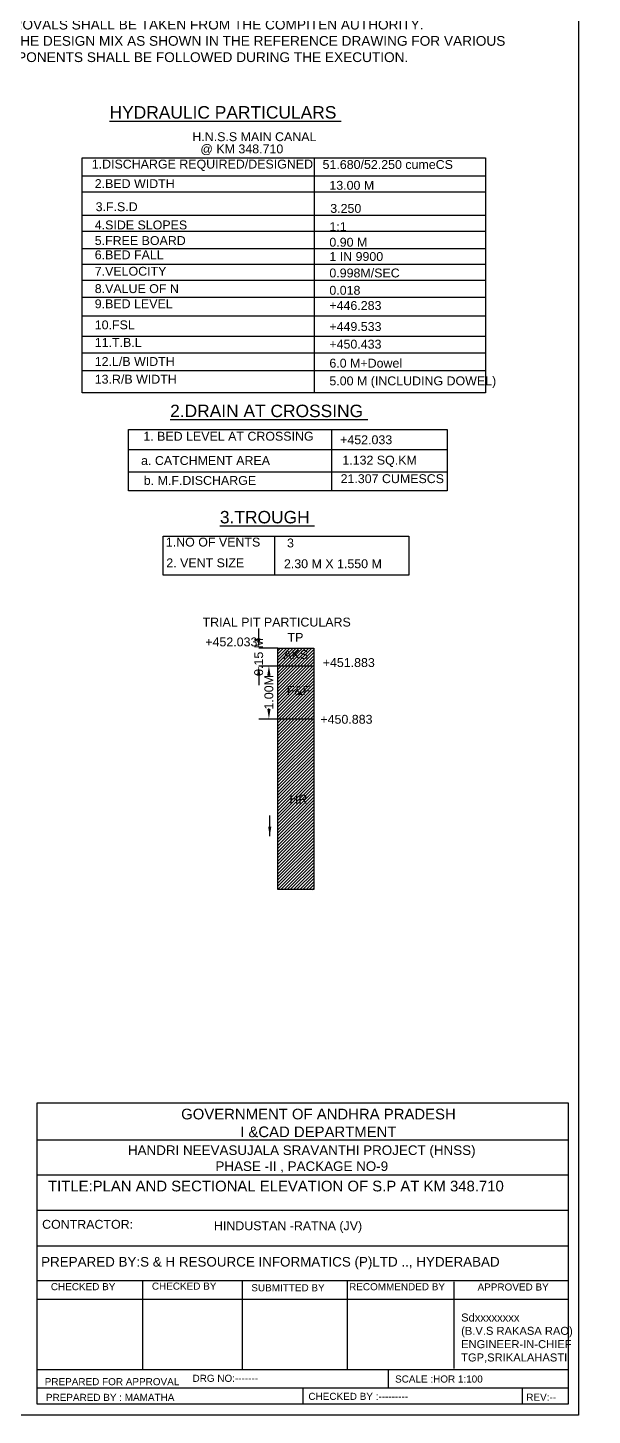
# Model space of a CAD drawing. Header units: millimetres. Extents: x 2030163 to 2138492, y 45478603 to 45539155.
# Drawn here: x 2122600 to 2138492, y 45478603 to 45517659 of the extents above; entities that cross this region are included whole.
import ezdxf

# ---------------------------------------------------------------- set-up
doc = ezdxf.new("R2010")
doc.units = ezdxf.units.MM
doc.header["$MEASUREMENT"] = 0
doc.layers.add('DRAWING', color=2, linetype='Continuous')
doc.layers.add('TEXT', color=7, linetype='Continuous')
doc.styles.get("Standard").update_dxf_attribs({"font": 'arial.ttf', "height": 250})
doc.dimstyles.get("Standard").update_dxf_attribs({"dimtxt": 300, "dimasz": 275, "dimexe": 0.18, "dimexo": 0.0625, "dimgap": 0.09, "dimtad": 0, "dimdec": 0, "dimzin": 0, "dimdsep": 46, "dimtxsty": 'Standard', "dimcen": 0.09, "dimse1": 1, "dimse2": 1, "dimadec": 0, "dimazin": 0, "dimtfac": 1, "dimtdec": 0, "dimtofl": 0, "dimtmove": 0, "dimatfit": 3, "dimfxl": 1, "dimtolj": 1, "dimtzin": 0, "dimarcsym": 0})

# ---------------------------------------------------------------- blocks, each defined once
blk = doc.blocks.new('*D171')
at = {"layer": 'Defpoints', "color": 0, "transparency": 16777216}
for p in [(2129110, 45500197), (2129102, 45499700), (2129102, 45499700)]:
    blk.add_point(p, dxfattribs=at)
at = {"layer": 'TEXT', "color": 0, "lineweight": -2, "transparency": 16777216}
for p, q in [((2129102, 45500472), (2129102, 45500747)), ((2129102, 45499425), (2129102, 45499150))]:
    blk.add_line(p, q, dxfattribs=at)
at = {"layer": 'TEXT', "color": 0, "transparency": 16777216}
for points in [[(2129056, 45500472), (2129148, 45500472), (2129102, 45500197)], [(2129056, 45499425), (2129148, 45499425), (2129102, 45499700)]]:
    blk.add_solid(points, dxfattribs=at)
at = {"layer": 'TEXT', "color": 0, "transparency": 16777216, "insert": (2129102, 45499949), "char_height": 250, "attachment_point": 5, "rotation": 90}
blk.add_mtext('\\A1;0.15 M', dxfattribs=at)
blk = doc.blocks.new('*D172')
at = {"layer": 'Defpoints', "color": 0, "transparency": 16777216}
for p in [(2129102, 45499700), (2129102, 45498205), (2129389, 45498205)]:
    blk.add_point(p, dxfattribs=at)
at = {"layer": 'TEXT', "color": 0, "lineweight": -2, "transparency": 16777216}
for p, q in [((2129389, 45499425), (2129389, 45499406)), ((2129389, 45498480), (2129389, 45498499))]:
    blk.add_line(p, q, dxfattribs=at)
at = {"layer": 'TEXT', "color": 0, "transparency": 16777216}
for points in [[(2129343, 45499425), (2129435, 45499425), (2129389, 45499700)], [(2129343, 45498480), (2129435, 45498480), (2129389, 45498205)]]:
    blk.add_solid(points, dxfattribs=at)
at = {"layer": 'TEXT', "color": 0, "transparency": 16777216, "insert": (2129389, 45498953), "char_height": 250, "attachment_point": 5, "rotation": 90}
blk.add_mtext('\\A1;1.00M', dxfattribs=at)

msp = doc.modelspace()

# ---------------------------------------------------------------- hatches: boundary and pattern name
at = {"layer": 'DRAWING'}
h = msp.add_hatch(dxfattribs=at)
h.set_pattern_fill('ANSI31', color=0, scale=500, style=0)
h.paths.add_polyline_path([(2130649.6, 45498204.8), (2129640.4, 45498204.8), (2129640.4, 45493403.9), (2130649.6, 45493403.9)])
h.paths.add_polyline_path([(2130649.6, 45499700.2), (2129640.4, 45499700.2), (2129640.4, 45498204.8), (2130649.6, 45498204.8)])
h.paths.add_polyline_path([(2130649.6, 45500197.3), (2129640.4, 45500197.3), (2129640.4, 45499700.2), (2130649.6, 45499700.2)])

# ---------------------------------------------------------------- linework, layer by layer
at = {"layer": 'DRAWING', "color": 0}
for points in [[(2030162.8, 45539155.2), (2138101.6, 45539155.2), (2138101.6, 45478603.2), (2030162.8, 45478603.2)], [(2129640.4, 45500197.3), (2130649.6, 45500197.3), (2130649.6, 45493403.9), (2129640.4, 45493403.9)]]:
    msp.add_lwpolyline(points, close=True, dxfattribs=at)
for points in [[(2129640.4, 45500197.3), (2129110, 45500197.3)], [(2129101.8, 45499700.2), (2130649.6, 45499700.2)], [(2129101.8, 45498204.8), (2130649.6, 45498204.8)]]:
    msp.add_lwpolyline(points, dxfattribs=at)
at = {"layer": 'TEXT', "color": 0}
for points in [[(2135489.6, 45507379.9), (2124127.6, 45507379.9), (2124127.6, 45513997.9), (2135489.6, 45513997.9)], [(2125434.3, 45506350.9), (2134405, 45506350.9), (2134405, 45504620.9), (2125434.3, 45504620.9)], [(2133323.8, 45502248.8), (2126414.5, 45502248.8), (2126414.5, 45503351.7), (2133323.8, 45503351.7)], [(2122869.2, 45487398.8), (2137815.5, 45487398.8), (2137815.5, 45478913.7), (2122869.2, 45478913.7)]]:
    msp.add_lwpolyline(points, close=True, dxfattribs=at)
for points in [[(2130671.7, 45507379.9), (2130671.7, 45513997.9)], [(2124127.6, 45513492.9), (2135489.6, 45513492.9)], [(2124127.6, 45513038.1), (2135489.6, 45513038.1)], [(2124127.6, 45512381.6), (2135489.6, 45512381.6)], [(2124127.6, 45511931.1), (2135489.6, 45511931.1)], [(2124127.6, 45511445.4), (2135489.6, 45511445.4)], [(2124127.6, 45511004.5), (2135489.6, 45511004.5)], [(2124127.6, 45510557.4), (2135489.6, 45510557.4)], [(2124127.6, 45510077.5), (2135489.6, 45510077.5)], [(2124127.6, 45509545.6), (2135489.6, 45509545.6)], [(2124127.6, 45508978.5), (2135489.6, 45508978.5)], [(2124127.6, 45508504.1), (2135489.6, 45508504.1)], [(2124127.6, 45508010.5), (2135489.6, 45508010.5)], [(2131151.6, 45506350.9), (2131151.6, 45504620.9)], [(2125434.3, 45505790), (2134405, 45505790)], [(2134405, 45505153.2), (2125434.3, 45505153.2)], [(2129545, 45503351.7), (2129545, 45502248.8)], [(2122869.2, 45486354.9), (2137815.5, 45486354.9)], [(2122869.2, 45485367.1), (2137815.5, 45485367.1)], [(2122869.2, 45484378.1), (2137815.5, 45484378.1)], [(2122869.2, 45483370.8), (2137815.5, 45483370.8)], [(2122869.2, 45482400.1), (2137815.5, 45482400.1)], [(2125831.9, 45482400.1), (2125831.9, 45479891.1)], [(2128631.9, 45482400.1), (2128631.9, 45479891.1)], [(2131600.8, 45479891.1), (2131600.8, 45482400.1)], [(2134596.9, 45482362.2), (2134596.9, 45479920.1)], [(2122869.2, 45481869), (2137815.5, 45481869)], [(2122869.2, 45479891.1), (2137815.5, 45479891.1)], [(2132746.8, 45479891.1), (2132746.8, 45479378.3)], [(2122869.2, 45479378.3), (2137815.5, 45479378.3)], [(2130342.4, 45479378.3), (2130342.4, 45478913.7)], [(2136531.3, 45478913.7), (2136531.3, 45479378.3)]]:
    msp.add_lwpolyline(points, dxfattribs=at)

# ---------------------------------------------------------------- texts
for s, height, p in [('%%UHYDRAULIC PARTICULARS ', 350, (2124904.3, 45515102.6)), ('H.N.S.S MAIN CANAL ', 250, (2127233.7, 45514466.9)), ('@ KM 348.710 ', 250, (2127458.6, 45514123.5)), ('1.DISCHARGE REQUIRED/DESIGNED', 250, (2124402.4, 45513696.2)), ('51.680/52.250 cumeCS', 250, (2130900.1, 45513684.2)), ('2.BED WIDTH', 250, (2124486.2, 45513146.1)), ('13.00 M', 250, (2131091.5, 45513098.3)), ('3.F.S.D', 250, (2124511, 45512496.4)), ('3.250', 250, (2131116.4, 45512448.6)), ('4.SIDE SLOPES', 250, (2124487.5, 45511983.5)), ('1:1', 250, (2131092.9, 45511935.7)), ('5.FREE BOARD', 250, (2124486.2, 45511544.3)), ('0.90 M', 250, (2131091.5, 45511496.5)), ('6.BED FALL', 250, (2124486.2, 45511142.7)), ('1 IN 9900', 250, (2131091.5, 45511094.9)), ('7.VELOCITY', 250, (2124486.2, 45510679.1)), ('0.998M/SEC', 250, (2131091.5, 45510631.2)), ('8.VALUE OF N', 250, (2124486.2, 45510190.6)), ('0.018', 250, (2131091.5, 45510142.8)), ('9.BED LEVEL', 250, (2124486.2, 45509764.2)), ('+446.283', 250, (2131091.5, 45509716.4)), ('10.FSL', 250, (2124486.2, 45509170.4)), ('+449.533', 250, (2131091.5, 45509122.5)), ('11.T.B.L', 250, (2124486.2, 45508675.6)), ('+450.433', 250, (2131091.5, 45508627.7)), ('12.L/B WIDTH', 250, (2124486.2, 45508140.2)), ('6.0 M+Dowel', 250, (2131091.5, 45508092.4)), ('13.R/B WIDTH', 250, (2124486.2, 45507641.2)), ('5.00 M (INCLUDING DOWEL)', 250, (2131091.5, 45507593.4)), ('%%U2.DRAIN AT CROSSING ', 350, (2126608.1, 45506699.3)), ('1. BED LEVEL AT CROSSING ', 250, (2125853.8, 45506035.6)), ('+452.033', 250, (2131394.5, 45505936)), ('a. CATCHMENT AREA ', 250, (2125791.6, 45505351.3)), ('1.132 SQ.KM ', 250, (2131456.8, 45505363.7)), ('b. M.F.DISCHARGE ', 250, (2125866.3, 45504791.4)), ('21.307 CUMESCS', 250, (2131407, 45504841.2)), ('%%U3.TROUGH ', 350, (2128009.9, 45503708.3)), ('1.NO OF VENTS ', 250, (2126488.1, 45503056.1)), ('3', 250, (2129899.7, 45503031.3)), ('2. VENT SIZE ', 250, (2126500.5, 45502471.4)), ('2.30 M X 1.550 M ', 250, (2129812.5, 45502446.5)), ('TRIAL PIT PARTICULARS ', 250, (2127521.5, 45500804.2)), ('+452.033', 250, (2127598.5, 45500245.7)), ('TP', 250, (2129913.6, 45500374.8)), ('AKS', 250, (2129795.2, 45499890.6)), ('+451.883', 250, (2130904.3, 45499664.7)), ('F&F', 250, (2129892.1, 45498879.2)), ('+450.883', 250, (2130838.8, 45498067.8)), ('HR', 250, (2129965.2, 45495821.7)), ('CONTRACTOR:', 250, (2123004.9, 45483852.4)), ('HINDUSTAN -RATNA (JV)', 250, (2127842.3, 45483811.8)), ('CHECKED BY', 200, (2123250.5, 45482122.9)), ('CHECKED BY', 200, (2126095.1, 45482138)), ('SUBMITTED BY', 200, (2128894.6, 45482092.9)), ('RECOMMENDED BY', 200, (2131646.2, 45482121.1)), ('APPROVED BY', 200, (2135263.1, 45482113.7)), ('PREPARED FOR APPROVAL ', 200, (2123078.3, 45479448.7)), ('DRG NO:-------', 200, (2127239.1, 45479543.7)), ('SCALE :HOR 1:100', 200, (2132940.6, 45479523.2)), ('CHECKED BY :---------', 200, (2130501.1, 45479035)), ('PREPARED BY : MAMATHA ', 200, (2123111.4, 45479006.6)), ('REV:--', 200, (2136634.6, 45479011.9))]:
    msp.add_text(s, height=height, dxfattribs=at).set_placement(p)
at = {"layer": 'TEXT', "color": 0, "attachment_point": 1}
for s, insert, char_height, width in [('1. THE DESIGN OF THE STRUCTURE IS BASED ON THE SITE SURVEY .\\P 2. ONLY FIGURED DIMENSIONS SHALL BE CONSIDERED. ALL THE DIMENSIONS ARE IN MILLIMETERS AND LEVELS, ARE IN METERS. \\P3. IF THE SOILS ACTUALLY MET WITH DURING EXECUTION ARE INFERIOR AND CANNOT TAKE DESIGNED STRESSES AS INDICATED IN THE STRESS TABLE, THE DESIGN REQUIRES MODIFICATION. \\P4. THE COARSE AGGREGATE SHALL COMPLY WITH IS 383-1970. \\P5. THE GENERAL WORKMANSHIP OF CONCRETE SHALL CONFIRM TO IS 456-2000. \\P6. REINFORCEMENT STEEL USED SHALL BE HYSD BARS CONFORMING TO IS 1786-1985 \\P7. THE MINIMUM COVER :OR MAIN REINFORCEMENT IN SLAB SHALL BE 25MM AND IN BEAMS SHALL BE 40MM. \\P8. BACKFILLING ON THE REAR OF ABUTMENTS AND RETAINING WALLS SHALL BE DONE SIMULTANEOUSLY WITH THE RISING OF WALLS WITH SOILS OF 0 VALUE NOT LESS THAN 28 \\P9. BED BLOCKS IN R.C.C, M25 SHALL BE PROVIDED OVER PIER & ABUTMENTS. THE TOP SURFACE OF THE BED BLOCKS SHALL BE RENDERED SMOOTH & THICK KRAFT PAPER SHALL BE PLACED BEFORE LAYING THE SLAB. \\P10. LAPPING OF BARS SHALL BE SUITABLY STAGGERED AS PER THE CLAUSE 304-6-6 OF CODE IRO 21-1987. \\P11. 12TH EXPANSION JOINTS WITH 225 WIDE PVC WATER STOP SHALL BE PROVIDED AT THE JUNCTIONS OF SLABS AND ABUTMENT, ON PIERS AND BETWEEN SIDE WALLS AND WING WALLS. \\P12. 100 THICK CANAL LINING IN CC M15 GRADE USING 20MM MSA SHALL BE PROVIDED FOR A LENGTH OF 30 M ON EITHER SIDE OF THE STRUCTURE. \\P13. BED PORTION OF APPROACH CHANNEL AND TAIL CHANNEL SHALL BE PROVIDED WITH 300MM THICK ROUGH STONE DRY PACKING OVER 150MM THICK GRAVEL BACKING IF HARD ROCK IS NOT MET WITH. \\P14. SIDES OF APPROACH CHANNEL AND TAIL CHANNEL SHALL BE PROVIDED WITH 300MM THICK ROUGH STONE RIVETMENT.\\P 15. U/S AND [VS APPROACHES MAY BE PROVIDED SUITABLY WITH BANK CONNECTIONS AS PER HYDRAULIC PARTICULARS. \\P16. WEEP HOLES OF 75 DIA/75MMx150MM SHALL BE PROVIDED ABOVE LOW WATER LEVEL WITH REVERSE FILTERS AS PER IS 4558-1968 ON REAR SIDE OF ABUTMENT AT 1.5M HORIZONTALLY AND VERTICALLY STAGGERED. \\P17. RCC SLAB AND BEAMS SHALL BE CONSTRUCTED MONOLITHICALLY. \\P18. NECESSARY PRECAUTIONS SHALL BE TAKEN TO PREVENT VEHICULAR TRAFFIC, OTHER THAN INSPECTION VEHICLES. \\P19. THE S.P. IS PROPOSED TO CROSS THE CANAL IN RIGHT ANGLE AND THE DRAIN WILL BE TRAINED SUITABLY AS PER SITE CONDITIONS. \\P20. THE CANAL BED WIDTH IS INCREASED IN STRUCTURE PORTION TO AVOID THE AFFLUX\\P 21. PLATE LOAD BEARING TEST WILL BE CONDUCTED FOR ASSERTAINING THE SAFE BEARING CAPACITY OF SOILS BEFORE EXECUTION OF STRUCTURE.\\P 22. IF FONDATION STRATA MET WITH DURING EXECUTION IS NOT CAPABLE OF TAKING DESIGNED STRESSES SECTIONS HAVE BE MODIFIED SUITABLY AND APPROVALS SHALL BE TAKEN FROM THE COMPITEN AUTHORITY.\\P 23. THE DESIGN MIX AS SHOWN IN THE REFERENCE DRAWING FOR VARIOUS COMPONENTS SHALL BE FOLLOWED DURING THE EXECUTION. ', (2121404.1, 45538055.6), 275, 16398.21), ('\\pi382.26;GOVERNMENT OF ANDHRA PRADESH  \\P\\pi2042.9;I &CAD DEPARTMENT ', (2126536.3, 45487231.1), 300, 8439.288), ('\\pi471.02;HANDRI NEEVASUJALA SRAVANTHI PROJECT (HNSS) \\P\\pi2934.4;PHASE -II , PACKAGE NO-9', (2124949.3, 45486198.7), 270, 10685.796), ('TITLE:PLAN AND SECTIONAL ELEVATION OF S.P AT KM 348.710 ', (2123170, 45485204.6), 300, 13281.422), ('PREPARED BY:S & H RESOURCE INFORMATICS (P)LTD .., HYDERABAD ', (2122976.7, 45483058.1), 270, 13821.765), ('Sdxxxxxxxx \\P(B.V.S RAKASA RAO) ENGINEER-IN-CHIEF TGP,SRIKALAHASTI', (2134800.6, 45481467), 225, 3144.014)]:
    msp.add_mtext(s, dxfattribs=dict(at, insert=insert, char_height=char_height, width=width))

# ---------------------------------------------------------------- dimensions: what is measured, and where the dimension line sits
at = {"layer": 'TEXT', "color": 0}
dim = msp.add_linear_dim(base=(2129101.8, 45499700.2), p1=(2129110, 45500197.3), p2=(2129101.8, 45499700.2), angle=90, text='0.15 M', dimstyle='Standard', dxfattribs=at)
dim.commit()
dim.dimension.update_dxf_attribs({"geometry": '*D171', "text_midpoint": (2129101.8, 45499948.8), "dimtype": 160})
dim = msp.add_linear_dim(base=(2129389.3, 45498204.8), p1=(2129101.8, 45499700.2), p2=(2129101.8, 45498204.8), angle=90, text='1.00M', dimstyle='Standard', dxfattribs=at)
dim.commit()
dim.dimension.update_dxf_attribs({"geometry": '*D172', "text_midpoint": (2129389.3, 45498952.5)})

# ---------------------------------------------------------------- leaders
at = {"layer": 'TEXT'}
msp.add_leader([(2129412.7, 45494899.7), (2129412.7, 45495487.6)], dimstyle='Standard', override={"dimgap": 0.09, "dimtad": 0}, dxfattribs=at)

doc.saveas('drawing.dxf')
